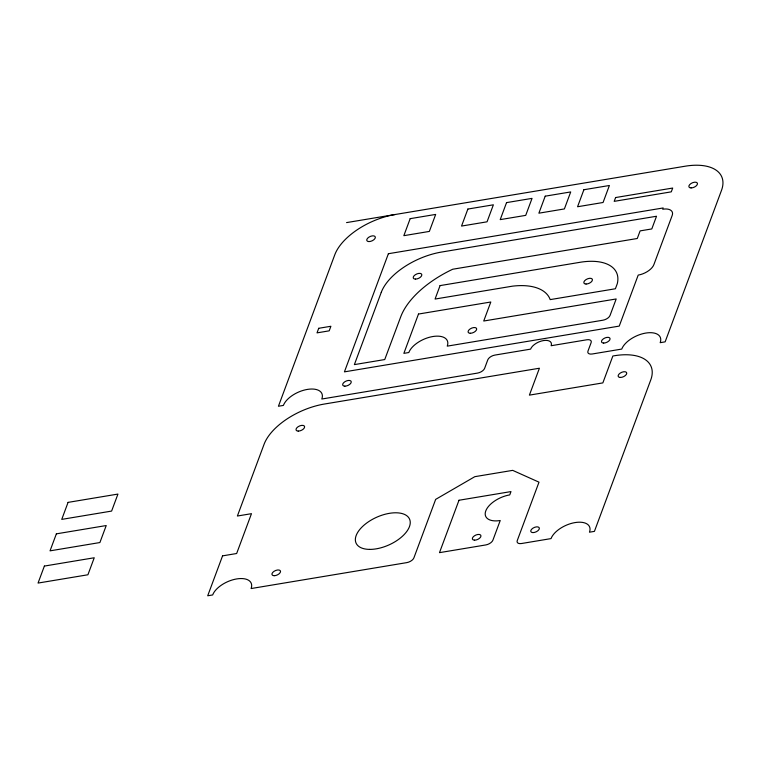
<?xml version="1.0" encoding="UTF-8"?>
<svg xmlns="http://www.w3.org/2000/svg" width="761" height="761" viewBox="0 0 761 761"><rect width="100%" height="100%" fill="white"/><g stroke="black" fill="none" stroke-linecap="round" stroke-linejoin="round"><path stroke-width="1.14" d="M346.559 222.602L685.147 166.212A53.184 27.472 -24.2 0 1 721.495 190.383L665.143 341.851L660.177 342.678A21.137 10.92 -24.2 0 0 645.737 333.071A21.137 10.92 -24.2 0 0 621.756 349.071L592.248 353.989A6.278 3.244 -24.2 0 1 587.958 351.135L591.126 342.631A6.278 3.244 -24.2 0 0 586.826 339.777L551.145 345.722A11.31 5.841 -24.2 0 0 543.421 340.576A11.31 5.841 -24.2 0 0 530.588 349.137L494.907 355.083A6.278 3.244 -24.2 0 0 487.782 359.839L484.624 368.343A6.278 3.244 -24.2 0 1 477.499 373.099L321.808 399.021A21.137 10.92 -24.2 0 0 307.368 389.413A21.137 10.92 -24.2 0 0 283.387 405.423L278.431 406.25L334.783 254.783A53.184 27.472 -24.2 0 1 395.111 214.516M44.376 566.07L38.05 583.069L87.915 574.774L94.24 557.765L44.376 566.07M56.362 533.851L50.036 550.85L99.9 542.545L106.226 525.547L56.362 533.851M68.071 502.384L61.746 519.383L111.61 511.078L117.936 494.079L68.071 502.384M222.564 555.863L207.705 595.777L212.671 594.95A21.137 10.92 -24.2 0 1 236.642 578.94A21.137 10.92 -24.2 0 1 251.092 588.548L406.774 562.626A6.278 3.244 -24.2 0 0 413.898 557.87L435.663 499.378L474.816 476.671L512.686 470.365L538.997 482.17L517.233 540.652A6.278 3.244 -24.2 0 0 521.532 543.516L551.04 538.598A21.137 10.92 -24.2 0 1 575.012 522.588A21.137 10.92 -24.2 0 1 589.461 532.196L594.417 531.378L650.769 379.91A53.184 27.472 -24.2 0 0 614.422 355.739L612.862 355.996L602.855 382.897L529.399 395.13L539.406 368.229L324.395 404.034A53.184 27.472 -24.2 0 0 264.067 444.31L237.384 516.025L251.472 513.675L236.652 553.513L222.564 555.863M318.716 328.295L317.014 332.871L329.199 330.835L330.892 326.269L318.716 328.295M388.386 253.717L344.429 371.863L619.235 326.098L638.203 275.092A13.822 7.134 -24.2 0 0 653.88 264.628L672.163 215.506A13.822 7.134 -24.2 0 0 672.039 211.596L671.459 210.835A13.822 7.134 -24.2 0 0 662.717 209.218L663.192 207.953L388.386 253.717M381.271 292.319L354.379 364.614L384.743 359.553L400.752 316.738A78.193 40.39 -24.2 0 1 452.728 269.232L637.28 238.497L640.115 230.887L651.797 228.937L656.515 216.248L441.599 252.043A53.184 27.472 -24.2 0 0 381.271 292.319M410.169 218.664L403.844 235.672L429.347 231.42L435.673 214.421L410.169 218.664M418.483 314.046L403.863 353.361L408.819 352.533A21.137 10.92 -24.2 0 1 432.79 336.533A21.137 10.92 -24.2 0 1 447.24 346.141L602.921 320.21A6.278 3.244 -24.2 0 0 610.046 315.454L616.182 298.959L483.73 321.018L490.807 302.003L418.483 314.046M467.872 209.056L461.546 226.065L487.05 221.812L493.375 204.814L467.872 209.056M440.067 285.603L435.064 299.054L512.41 286.174A59.767 30.878 -24.2 0 1 550.184 299.615L615.402 288.761L617.285 283.682A53.184 27.472 -24.2 0 0 580.082 262.288L440.067 285.603M506.541 202.616L500.215 219.625L525.718 215.373L532.044 198.374L506.541 202.616M545.209 196.176L538.883 213.185L564.386 208.933L570.712 191.934L545.209 196.176M458.988 500.253L439.487 552.648L485.775 544.943A6.278 3.244 -24.2 0 0 492.9 540.186L500.224 520.514A21.137 10.92 -24.2 0 1 485.775 510.907A21.137 10.92 -24.2 0 1 509.756 494.897L510.983 491.587L458.988 500.253M583.887 189.736L577.561 206.745L603.064 202.493L609.39 185.494L583.887 189.736M615.611 197.546L614.194 201.351L671.288 191.848L672.705 188.043L615.611 197.546M691.074 187.929A4.604 2.378 -24.2 0 0 697.476 183.658A4.604 2.378 -24.2 0 0 690.931 183.572A4.604 2.378 -24.2 0 0 691.074 187.929M368.952 241.579A4.604 2.378 -24.2 0 0 375.354 237.299A4.604 2.378 -24.2 0 0 368.809 237.223A4.604 2.378 -24.2 0 0 368.952 241.579M603.692 343.068A4.604 2.378 -24.2 0 0 610.084 338.797A4.604 2.378 -24.2 0 0 603.549 338.712A4.604 2.378 -24.2 0 0 603.692 343.068M344.866 386.169A4.604 2.378 -24.2 0 0 351.268 381.898A4.604 2.378 -24.2 0 0 344.733 381.813A4.604 2.378 -24.2 0 0 344.866 386.169M586.046 284.034A4.604 2.378 -24.2 0 0 592.448 279.763A4.604 2.378 -24.2 0 0 585.903 279.677A4.604 2.378 -24.2 0 0 586.046 284.034M470.298 333.28A4.604 2.378 -24.2 0 0 476.69 329.009A4.604 2.378 -24.2 0 0 470.155 328.923A4.604 2.378 -24.2 0 0 470.298 333.28M474.579 540.167A4.604 2.378 -24.2 0 0 480.971 535.896A4.604 2.378 -24.2 0 0 474.436 535.811A4.604 2.378 -24.2 0 0 474.579 540.167M274.15 575.697A4.604 2.378 -24.2 0 0 280.543 571.425A4.604 2.378 -24.2 0 0 274.008 571.34A4.604 2.378 -24.2 0 0 274.15 575.697M532.966 532.595A4.604 2.378 -24.2 0 0 539.368 528.324A4.604 2.378 -24.2 0 0 532.824 528.239A4.604 2.378 -24.2 0 0 532.966 532.595M620.348 377.456A4.604 2.378 -24.2 0 0 626.75 373.185A4.604 2.378 -24.2 0 0 620.215 373.099A4.604 2.378 -24.2 0 0 620.348 377.456M415.439 279.106A4.604 2.378 -24.2 0 0 421.841 274.835A4.604 2.378 -24.2 0 0 415.297 274.75A4.604 2.378 -24.2 0 0 415.439 279.106M298.226 431.097A4.604 2.378 -24.2 0 0 304.628 426.826A4.604 2.378 -24.2 0 0 298.093 426.74A4.604 2.378 -24.2 0 0 298.226 431.097M369.523 549.394A29.318 15.144 -24.2 0 0 410.246 522.208A29.318 15.144 -24.2 0 0 368.638 521.665A29.318 15.144 -24.2 0 0 369.523 549.394"/></g></svg>
